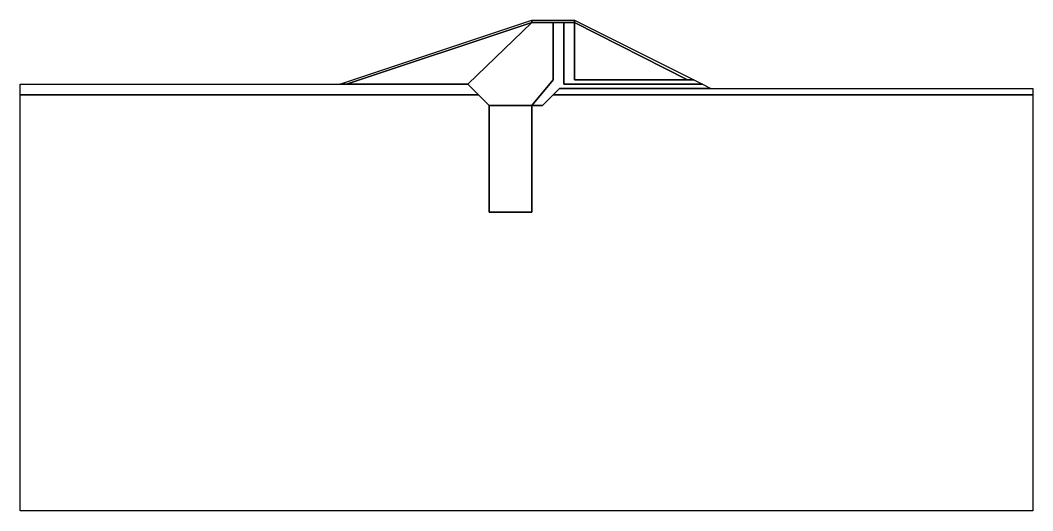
# Model space of a CAD drawing. Header units: metres. Extents: x 0 to 475, y 0 to 230.
import ezdxf

# ---------------------------------------------------------------- set-up
doc = ezdxf.new("R2010")
doc.units = ezdxf.units.M
for name, color, linetype in [('BEDROCK', 2, 'Continuous'), ('CLAY_CORE', 8, 'Continuous'), ('DRAIN', 5, 'Continuous'), ('FILTER', 3, 'Continuous'), ('GLACIAL_TILL', 1, 'Continuous'), ('GROUTED_BEDROCK', 6, 'Continuous'), ('RIP_RAP', 40, 'Continuous'), ('SHELL', 30, 'Continuous')]:
    doc.layers.add(name, color=color, linetype=linetype)

msp = doc.modelspace()

# ---------------------------------------------------------------- linework, layer by layer
at = {"layer": 'BEDROCK'}
msp.add_lwpolyline([(0, 195), (215, 195), (220, 190), (220, 140), (240, 140), (240, 190), (245, 190), (250, 195), (475, 195), (475, 0), (0, 0)], close=True, dxfattribs=at)
at = {"layer": 'CLAY_CORE'}
msp.add_lwpolyline([(210, 200), (240, 229), (250, 229), (250, 202), (240, 190), (220, 190), (215, 195)], close=True, dxfattribs=at)
at = {"layer": 'DRAIN'}
msp.add_lwpolyline([(255, 229), (260, 229), (260, 202), (313, 202), (316, 202), (320, 200), (255, 200)], close=True, dxfattribs=at)
at = {"layer": 'FILTER'}
msp.add_lwpolyline([(240, 190), (250, 202), (250, 229), (255, 229), (255, 200), (320, 200), (324, 198), (253, 198), (250, 195), (245, 190)], close=True, dxfattribs=at)
at = {"layer": 'GLACIAL_TILL'}
for points in [[(0, 200), (150, 200), (153, 200), (210, 200), (215, 195), (0, 195)], [(250, 195), (253, 198), (324, 198), (475, 198), (475, 195)]]:
    msp.add_lwpolyline(points, close=True, dxfattribs=at)
at = {"layer": 'GROUTED_BEDROCK'}
msp.add_lwpolyline([(220, 190), (240, 190), (240, 140), (220, 140)], close=True, dxfattribs=at)
at = {"layer": 'RIP_RAP'}
for points in [[(150, 200), (225, 225), (240, 230), (240, 229), (153, 200)], [(260, 230), (316, 202), (313, 202), (260, 229)]]:
    msp.add_lwpolyline(points, close=True, dxfattribs=at)
at = {"layer": 'SHELL'}
for points in [[(153, 200), (240, 229), (210, 200)], [(240, 230), (260, 230), (260, 229), (255, 229), (250, 229), (240, 229)], [(260, 229), (313, 202), (260, 202)]]:
    msp.add_lwpolyline(points, close=True, dxfattribs=at)

doc.saveas('drawing.dxf')
